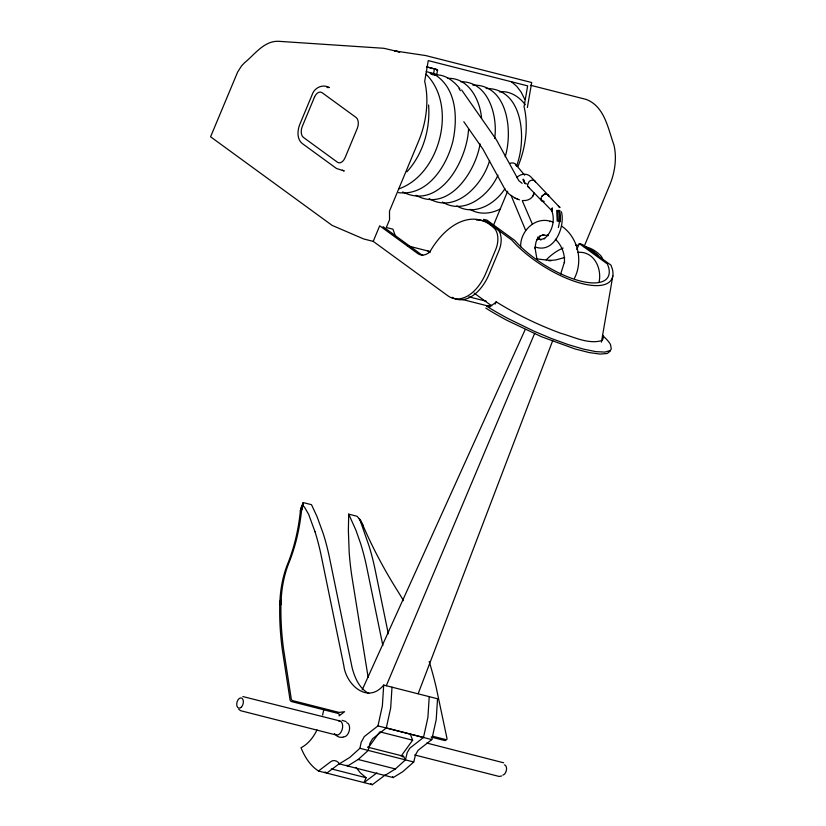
<?xml version="1.0" encoding="UTF-8"?>
<svg xmlns="http://www.w3.org/2000/svg" width="826" height="826" viewBox="0 0 826 826"><rect width="100%" height="100%" fill="white"/><g stroke="black" fill="none" stroke-linecap="round" stroke-linejoin="round"><path stroke-width="1.24" d="M339.341 763.885L393.186 777.586L402.83 771.649L413.743 761.995L415.53 754.716L418.152 750.276L431.802 739.6L436.211 719.611L437.543 698.765L383.698 685.064L382.366 705.91L377.957 725.899L364.297 736.575L361.168 742.357L359.899 748.294L349.852 757.38L339.341 763.885C337.72 760.746 333.353 759.331 330.565 761.84L318.485 770.999C310.111 765.64 304.701 756.792 301.005 747.767C308.294 744.019 313.457 737.184 317.008 729.967M392.009 687.18L390.677 708.027L386.269 728.016L372.609 738.692L369.996 743.132L368.21 750.411L367.384 751.206L358.164 759.486L347.653 766.001L347.003 765.103M429.231 696.648L427.899 717.495L423.49 737.484L409.83 748.16L407.218 752.6L405.432 759.879L395.386 768.954L384.875 775.469M303.183 502.58L303.111 505.533L301.593 510.065A322.801 204.796 52.8 0 1 288.894 562.919A183.868 116.652 52.8 0 0 281.315 596.961L280.954 604.477A326.384 207.068 52.8 0 0 283.483 648.555L291.248 698.848A1.693 1.074 52.8 0 0 292.827 700.685L339.166 712.446L344.587 711.702L339.145 715.832L339.517 714.407L337.917 713.396L291.619 701.594A1.693 1.074 52.8 0 1 290.04 699.756L282.275 649.463A326.384 207.068 52.8 0 1 279.746 605.386L280.107 597.879A183.868 116.652 52.8 0 1 287.696 563.838A322.801 204.796 52.8 0 0 300.385 510.974L303.183 502.58L311.495 504.686L316.998 516.508L323.338 533.916A246.829 149.269 -75.7 0 1 329.533 557.87L352.113 667.625C354.695 677.64 359.258 688.368 368.799 693.52M557.22 221.223L556.693 210.454M558.366 221.358L557.829 210.279M560.42 221.76L559.873 210.434M279.746 605.386L279.911 601.049M280.954 604.477L281.119 600.13M403.439 600.657A183.868 116.652 52.8 0 0 397.347 590.507A322.801 204.796 52.8 0 1 363.099 525.708L360.497 520.132L357.038 516.271L348.717 514.154L348.365 530.416L349.171 552.026A246.829 149.269 -75.7 0 0 352.186 578.386L368.159 677.475M525.016 183.362C521.382 173.367 523.519 184.146 525.821 183.744A4.512 3.521 -57.8 0 0 526.751 183.857M520.659 246.798C520.06 231.352 535.114 216.298 550.808 221.399M552.305 211.167L551.758 210.682A4.244 2.499 -19.4 0 1 551.82 208.637L552.387 207.925L552.005 210.589M342.284 170.094L344.246 170.982L336.502 168.483L302.037 143.363C296.802 138.82 297.391 130.663 299.652 124.747L312.083 94.866C314.386 87.587 322.553 83.818 329.398 87.515L326.951 87.525M468.528 129.393C467.02 159.914 440.01 211.012 402.685 191.931M480.051 143.889C475.797 171.478 448.508 213.17 415.943 195.297M494.65 138.603C497.975 116.125 488.579 81.413 460.867 81.743M599.005 282.451C602.175 268.533 594.08 250.887 577.818 252.364M601.421 342.181L612.84 275.781M527.37 107.504L531.696 82.528L425.689 55.559L394.642 50.913M432.442 74.681L434.992 74.846A8.58 0.764 10.4 0 0 433.609 73.514L434.466 68.847L427.063 66.958M436.727 74.794L437.584 70.127M322.594 715.11L323.854 709.369M523.591 180.708L523.818 179.903M489.622 160.523C482.756 184.57 455.931 214.151 429.19 198.674M505.192 156.723C512.946 131.551 507.938 84.283 472.864 85.119M516.508 166.067C526.72 140.1 523.705 88.237 486.122 88.485M560.709 273.943L564.478 261.966L564.406 262.678C565.118 254.047 561.701 245.177 555.361 239.261L555.898 239.757M574.39 278.393C583.435 260.84 578.004 237.413 561.67 226.097M418.162 693.706L552.739 340.549M576.827 249.545L579.284 243.587L582.526 244.558L611.003 265.198L612.303 268.946A65.853 25.11 32.5 0 1 581.958 283.545A65.853 25.11 32.5 0 1 515.796 244.393L511.614 239.912L483.53 219.375L486.906 220.098L514.701 240.418L518.408 244.393A61.558 23.469 32.5 0 0 580.255 280.985A61.558 23.469 32.5 0 0 608.617 267.345L607.461 264.01L579.284 243.587M373.218 241.378L379.692 225.808L417.677 253.499A21.455 12.979 -75.7 0 0 429.706 252.116A74.681 45.162 -75.7 0 1 493.432 227.542A17.17 10.387 -75.7 0 1 495.734 249.514L486.008 272.869A42.921 25.957 -75.7 0 1 447.847 295.78L373.218 241.378L363.688 238.962L332.104 225.374L210.578 136.796L237.589 72.172L241.512 65.935L244.589 62.704C254.656 54.619 264 40.691 278.579 41.3L383.873 48.3L399.67 51.976L394.652 50.975M493.318 225.674L507.649 191.24M495.228 304.071L496.168 301.82C516.436 314.469 538.087 324.866 560.472 333.188C573.791 336.832 588.453 344.762 602.361 340.436L603.434 337.39L602.681 335.284M584.023 246.798L610.094 184.167C614.936 171.88 616.95 158.189 613.997 145.19C608.019 128.742 604.818 106.595 586.253 99.44L530.468 85.254M386.279 685.787L534.701 333.27M356.037 767.406L360.332 772.826L366.094 777.731L364.018 782.583L376.935 772.868M522.796 200.532C526.978 200.955 531.923 199.097 533.41 194.884M533.565 194.544L534.205 193.067L532.76 196.371M362.201 689.855L525.212 329.522M497.985 175.102C489.116 195.215 464.511 215.565 442.447 202.04M368.282 747.747L379.082 732.827M401.126 756.1L412.659 740.189L410.367 734.376M610.476 350.926L607.255 353.487L600.089 354.075L589.196 352.568L575.175 349.006L541.639 336.801L507.412 320.56A107.938 20.227 22.6 0 1 485.791 308.088M406.908 171.829C423.139 153.853 430.398 128.918 428.601 104.964M504.903 188.731C495.094 204.177 474.269 216.319 456.819 205.922M402.768 756.977L403.542 756.255L405.432 759.879M383.698 685.064C367.746 704.568 345.887 684.506 343.802 665.508L321.221 555.753A246.829 149.269 -75.7 0 0 315.026 531.799M318.485 770.999L372.33 784.7L385.246 774.984M516.766 177.549C520.421 173.636 527.215 172.789 530.973 177.001L548.774 195.752M339.703 763.4L326.797 773.115L325.052 771.938M398.648 188.958C440.186 174.596 457.759 105.418 426.051 74.206M500.422 208.916C491.171 213.862 479.225 215.07 470.077 209.298M501.589 775.975L499.214 776.471L414.714 754.974M564.695 257.526L555.681 259.963L548.681 260.582L551.252 260.572L536.745 258.91M431.43 73.896L432.039 73.793L431.007 73.473M342.924 737.36L339.517 737.205L336.956 736.142M434.362 75.001C444.698 73.793 453.866 80.989 459.855 88.723M447.62 78.367C468.703 77.355 480.123 100.07 481.599 118.448M499.369 91.862C509.652 90.416 519.296 96.787 525.295 104.716M398.483 192.644C427.889 196.381 446.928 165.603 452.968 140.854C457.614 118.727 456.809 89.931 436.427 75.682M242.875 696.566L339.723 720.902M430.78 73.875L431.761 73.917M342.088 720.313L346.063 721.563M543.828 201.585L542.093 201.1A4.285 3.201 -44.1 0 1 541.02 198.777L541.175 197.786L541.619 200.233L551.758 210.682M496.168 301.82A13.082 8.281 -58.4 0 1 486.607 306.147L490.221 306.787M426.732 66.937L434.135 68.816A8.58 0.764 10.4 0 1 436.655 70.189M426.206 71.625L433.609 73.514M407.961 245.911L430.325 251.6M468.931 296.844L486.328 301.263M461.104 299.157L489.673 306.415M432.339 736.173L445.957 739.631A1.693 1.074 52.8 0 0 446.99 738.465L436.19 687.397A326.384 207.068 52.8 0 0 429.2 661.605M431.131 737.081L444.749 740.55A1.693 1.074 52.8 0 0 445.813 739.755M385.618 727.737L423.49 737.484M377.957 725.899L431.802 739.6M426.794 743.049L503.643 762.801M379.805 731.836L412.659 740.189M336.347 735.047L240.665 710.711L238.745 709.307M367.56 747.107L403.542 756.255M359.899 748.294L413.743 761.995M358.164 759.486L395.386 768.954M331.35 768.892L366.094 777.731M430.109 73.235L431.337 73.504M516.942 198.88L519.533 199.84M548.412 194.957L547.607 194.637L559.925 207.584L558.386 206.201L559.698 207.016M535.475 247.046C554.308 253.788 565.407 226.799 561.412 211.745M522.104 183.331L518.8 180.646L496.416 139.821L461.62 89.951M463.82 121.732L482.942 149.155L505.491 190.279L509.384 194.296L514.846 197.91M514.515 197.755L517.726 199.242M524.655 183.135L525.45 183.506M529.445 187.626L528.65 187.254A4.285 3.201 -44.1 0 1 527.577 184.931L528.805 181.999A4.533 3.387 -44.1 0 1 531.624 180.171L534.37 180.512A4.285 3.201 -44.1 0 1 535.341 181.906M370.595 783.523L372.33 784.7M427.837 250.97L429.912 252.477M383.006 226.654L420.992 254.336A21.455 12.979 -75.7 0 0 422.778 255.337M474.186 293.116L491.759 305.919M511.49 81.826L516.684 86.245L521.134 92.109L524.727 99.254M541.619 200.233L542.238 200.801A4.78 3.562 -44.1 0 0 543.973 201.286M528.041 186.645L541.484 200.501M515.589 164.353L524.644 175.164M304.288 506.792L308.676 514.402L315.026 531.799M392.546 776.688L393.186 777.586M459.029 88.516L460.361 90.684M548.268 195.246L548.66 195.979M348.717 514.154L355.913 530.168L360.559 543.384A246.829 149.269 -75.7 0 1 366.754 567.338L382.851 645.56M522.28 200.739L532.357 224.073M537.902 236.917L538.903 239.251L537.881 237.971L541.206 239.736L540.307 239.695L544.644 238.394L544.055 238.859C552.398 232.343 555.526 219.809 551.489 210.062M525.656 230.361L511.16 195.617M395.489 236.288L392.949 229.184L386.32 227.501L389.562 219.716L389.49 211.084L418.648 141.029A66.142 39.999 -75.7 0 0 424.678 81.392L428.271 60.608L527.649 85.883L524.056 106.668A66.142 39.999 -75.7 0 1 518.036 166.305M536.879 258.693L534.949 247.449L534.887 248.089L536.084 241.739L537.365 239.024L536.735 239.932L540.338 235.978L539.264 236.649L541.495 235.451L543.942 234.801L542.703 235.018L548.474 235.534A7.207 4.357 -75.7 0 1 547.37 235.265M388.313 633.79L375.076 569.455A246.829 149.269 -75.7 0 0 368.881 545.501L360.373 521.061M509.787 163.383A8.105 5.039 -39.9 0 1 516.157 165.582M486.607 306.147A107.938 20.227 22.6 0 0 508.227 318.619L533.668 331.04L551.179 338.412L568.082 344.566L583.332 349.088L595.897 351.639L604.973 352.093L610.177 350.503L611.281 348.985L610.548 344.649A107.938 20.227 22.6 0 0 602.773 335.697M452.132 297.277A42.921 25.957 -75.7 0 0 489.322 273.705L499.049 250.35A17.17 10.387 -75.7 0 0 496.746 228.379A74.681 45.162 -75.7 0 0 476.334 220.005M602.959 259.787A17.17 10.387 -75.7 0 0 599.439 254.501A74.681 45.162 -75.7 0 0 586.388 247.015M598.179 255.853A17.17 10.387 -75.7 0 0 596.124 253.665A74.681 45.162 -75.7 0 0 586.574 247.346M546.213 259.829A74.681 45.162 -75.7 0 1 563.125 248.037M575.712 245.291A74.681 45.162 -75.7 0 1 578.2 245.363M434.466 68.847A8.58 0.764 10.4 0 1 436.985 70.21M338.557 720.902A7.269 4.398 -75.7 0 1 342.088 729.802A7.269 4.398 -75.7 0 1 334.427 733.643M346.662 722.667A7.269 4.398 -75.7 0 1 349.284 730.649A7.269 4.398 -75.7 0 1 343.286 736.813M504.428 764.886A5.245 3.17 -75.7 0 1 506.452 769.977A5.245 3.17 -75.7 0 1 502.838 775.087M549.62 221.616A7.207 4.357 -75.7 0 1 552.862 222.38M558.913 210.279A25.193 15.24 -75.7 0 1 558.345 227.501M301.934 505.388L300.385 510.974L301.934 505.388M303.142 504.469L301.593 510.065L303.142 504.469M314.427 97.251L302.275 126.44A8.58 5.193 -75.7 0 0 303.431 137.426L337.462 162.237A8.58 5.193 -75.7 0 0 345.103 157.652L357.255 128.464A8.58 5.193 -75.7 0 0 356.099 117.478L322.057 92.667A8.58 5.193 -75.7 0 0 314.427 97.251M542.248 195.845L541.598 196.784L543.838 194.544L545.098 193.831L545.976 194.255L545.098 193.831L542.248 195.845M363.099 525.708L359.248 518.738L363.099 525.708M241.378 707.118A5.245 3.17 -75.7 0 0 242.028 698.29A5.245 3.17 -75.7 0 0 236.732 703.731A5.245 3.17 -75.7 0 0 241.378 707.118"/></g></svg>
